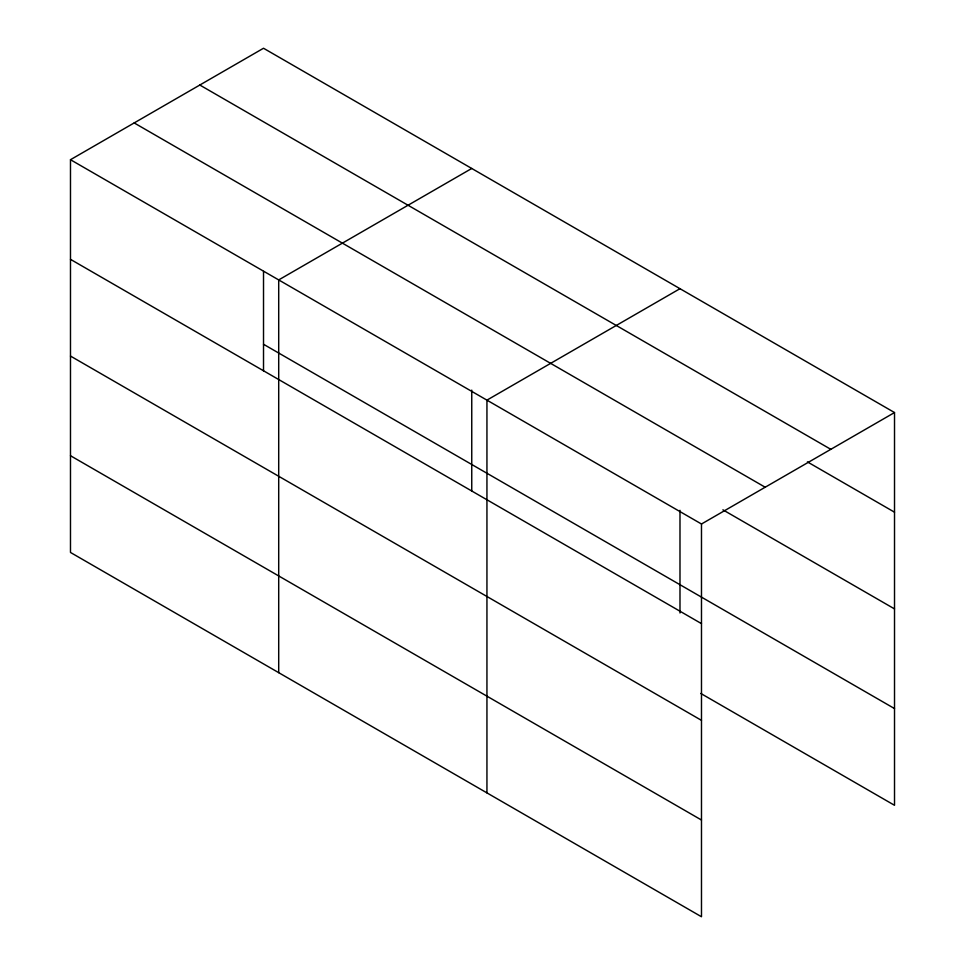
<?xml version="1.0" encoding="UTF-8"?>
<svg xmlns="http://www.w3.org/2000/svg" width="965" height="965" viewBox="0 0 965 965"><rect width="100%" height="100%" fill="white"/><g stroke="black" fill="none" stroke-linecap="round" stroke-linejoin="round"><path stroke-width="1.45" d="M701.483 720.36L701.483 524.007L70.481 159.708L70.481 552.45L701.483 916.75L701.483 720.36L70.481 356.061M700.783 693.449L894.519 805.293L894.519 412.55L263.517 48.25L70.481 159.708M471.752 168.465L278.704 279.922L278.704 672.665M679.987 288.692L486.939 400.137L486.939 792.892M701.483 524.007L894.519 412.55M199.815 85.029L830.817 449.328M807.403 461.885L894.519 512.186M134.183 122.929L765.185 487.229M722.894 509.822L894.519 608.915M263.517 344.264L894.519 708.575M70.481 259.332L701.483 623.631M70.481 455.721L701.483 820.021M679.987 510.328L679.987 612.98M471.752 390.113L471.752 491.269M263.517 271.382L263.517 371.055"/></g></svg>
